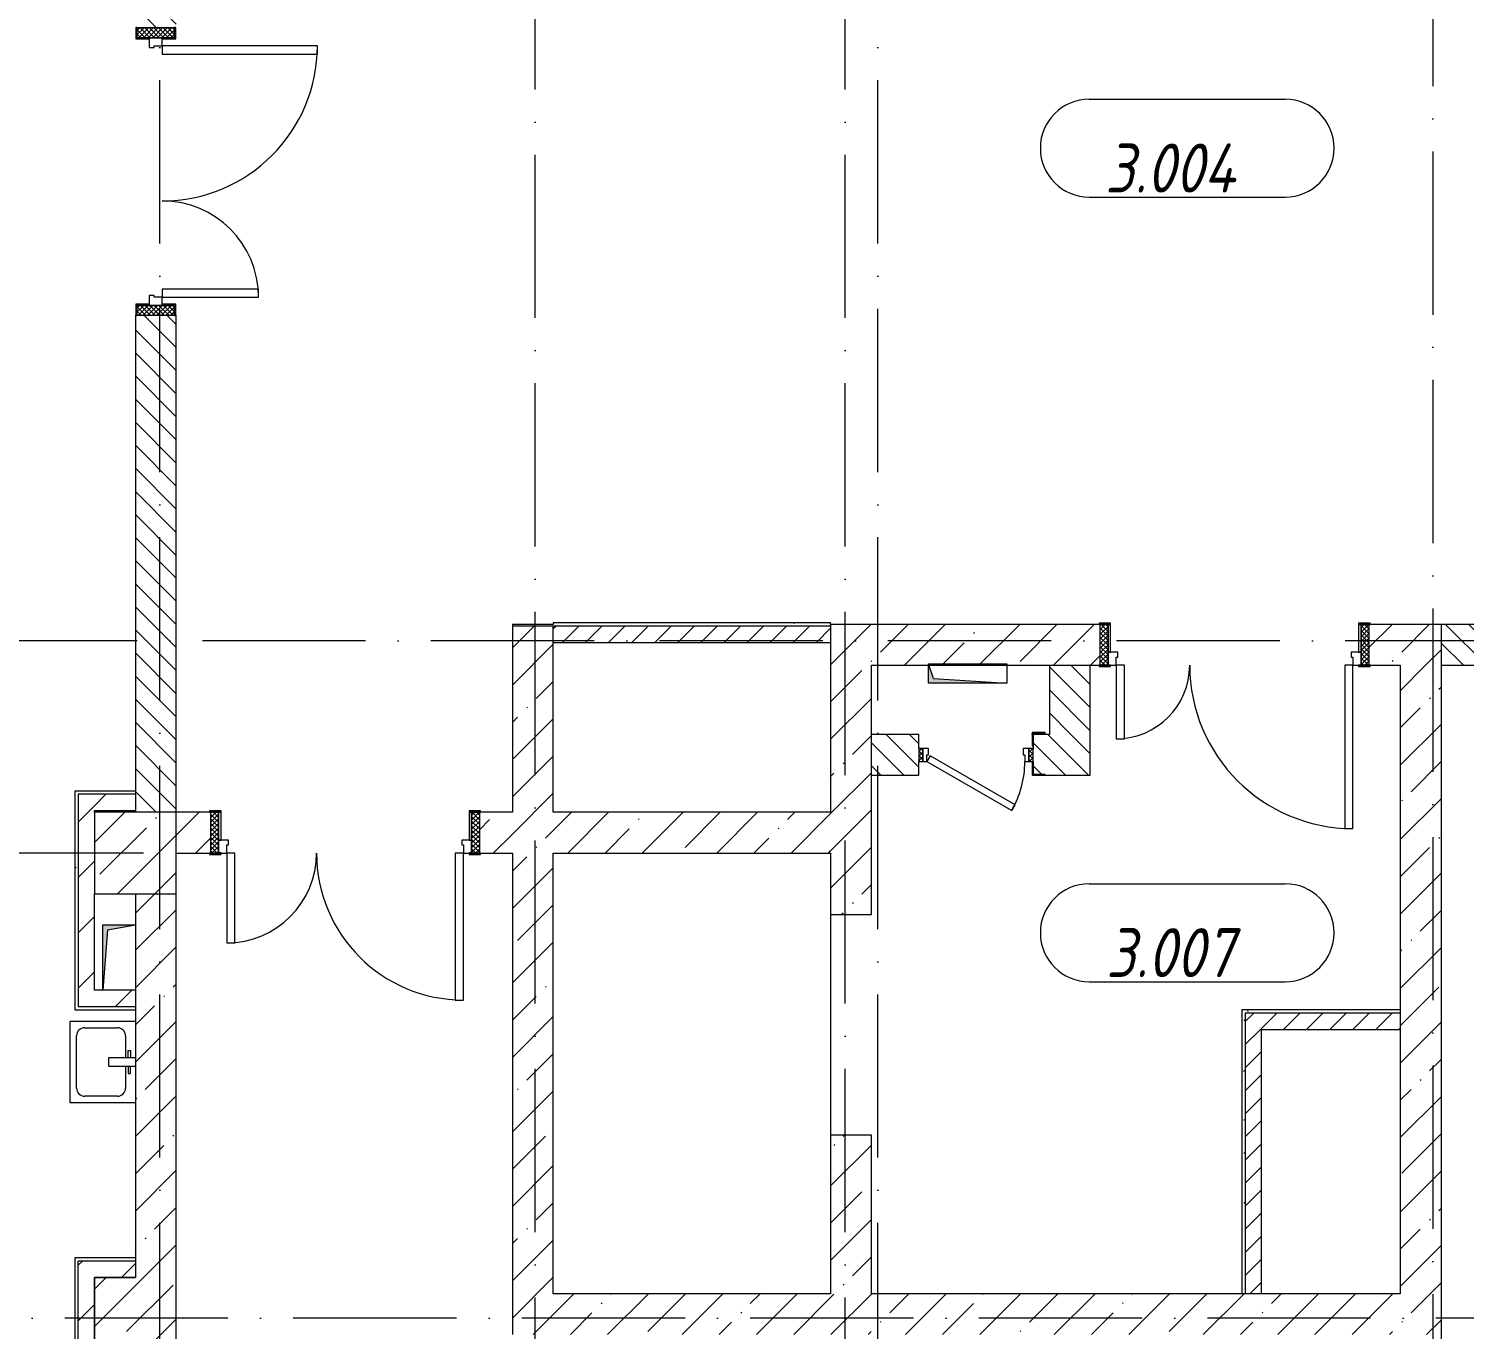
# Model space of a CAD drawing. Header units: millimetres. Extents: x -6467 to 106027, y -7090 to 195095.
# Drawn here: x 4756 to 13552, y 161478 to 169445 of the extents above; entities that cross this region are included whole.
import ezdxf

# ---------------------------------------------------------------- set-up
doc = ezdxf.new("R2010")
doc.units = ezdxf.units.MM
doc.linetypes.add('50_200_ШТРИХ_1Т_ш5_п1_п1_', pattern=[1400, 1000, -200, 0, -200])
for name, color, linetype, lineweight, true_color in [('A-AREA-IDEN-1', 7, 'Continuous', 9, 0xaaaaaa), ('A-GENM-1', 7, 'Continuous', 9, 0xaaaaaa), ('A-GENM-2', 7, 'Continuous', 20, 0xaaaaaa), ('I-WALL-1', 7, 'Continuous', 5, 0x787878), ('M-EQPM-1', 7, 'Continuous', 9, 0xaaaaaa), ('M-EQPM-2', 7, 'Continuous', 9, 0xe2e2e2), ('P-SANR-FIXT-1', 7, 'Continuous', 9, 0xaaaaaa), ('Оси-3', 7, '50_200_ШТРИХ_1Т_ш5_п1_п1_', 9, 0xaaaaaa)]:
    doc.layers.add(name, color=color, linetype=linetype, lineweight=lineweight, true_color=true_color)
for name, color, linetype, lineweight in [('A-DOOR', 7, 'Continuous', 9), ('A-DOOR-2', 7, 'Continuous', 5), ('A-DOOR-FRAM', 7, 'Continuous', 9), ('A-DOOR-FRAM-2', 7, 'Continuous', 5), ('A-FLOR', 7, 'Continuous', 9), ('A-WALL', 7, 'Continuous', 5), ('A-WALL-FNSH-1', 7, 'Continuous', 5), ('I-WALL', 7, 'Continuous', 5), ('S-COLS', 7, 'Continuous', 9), ('S-COLS-1', 7, 'Continuous', 5)]:
    doc.layers.add(name, color=color, linetype=linetype, lineweight=lineweight)
doc.styles.add('ISOCPEUR_I_1', font='isocpeui.ttf', dxfattribs={"width": 0.85, "height": 2.5})
pattern_1 = [(45, (109.45, 102614.03), (-228.0985, 228.0985), []), (45, (337.55, 102614.03), (-228.0985, 228.0985), [403.225, -80.645, 6.706, -73.939])]
pattern_2 = [(135, (109.45, 102614.03), (-70.71068, -70.71068), [])]
pattern_3 = [(45, (109.45, 102614.03), (-70.71068, 70.71068), [])]
pattern_4 = [(0, (109.45, 102614.03), (406.4, 101.6), [6.706, -298.094, 6.706, -298.094, -1625.6]), (0, (109.45, 102614.03), (406.4, 101.6), [-609.6, 6.706, -602.894, 6.706, -298.094, -711.2]), (0, (109.45, 102614.03), (406.4, 101.6), [-1524, 6.706, -196.494, 6.706, -501.294]), (120, (261.85, 102664.83), (-291.18818, 301.15272), [6.706, -298.094, 6.706, -298.094, -1625.6]), (120, (261.85, 102664.83), (-291.18818, 301.15272), [-609.6, 6.706, -602.894, 6.706, -298.094, -711.2]), (120, (261.85, 102664.83), (-291.18818, 301.15272), [-1524, 6.706, -196.494, 6.706, -501.294]), (240, (312.65, 102868.03), (-115.21182, -402.75272), [6.706, -298.094, 6.706, -298.094, -1625.6]), (240, (312.65, 102868.03), (-115.21182, -402.75272), [-609.6, 6.706, -602.894, 6.706, -298.094, -711.2]), (240, (312.65, 102868.03), (-115.21182, -402.75272), [-1524, 6.706, -196.494, 6.706, -501.294])]
pattern_5 = [(135, (1501.41, 189.685), (-14.14214, -14.14214), []), (225, (1501.41, 189.685), (14.14214, -14.14214), [])]
pattern_6 = [(45, (-621.384, 189.685), (-14.1421, 14.1421), []), (135, (-621.384, 189.685), (-14.1421, -14.1421), [])]
pattern_7 = [(45, (109.45, 102614.03), (-169.7056, 169.7056), [])]

# ---------------------------------------------------------------- blocks, each defined once
blk = doc.blocks.new('BSC_Колонна _Прямоугольная - 500х500-V21-АИ_План этажа Радиаторы_3')
at = {"layer": 'S-COLS-1'}
h = blk.add_hatch(dxfattribs=at)
h.set_pattern_fill('FP_47', color=256, style=0, pattern_type=2)
h.set_pattern_definition([(45, (-5300, -61780.7), (-228.0985, 228.0985), []), (45, (-5071.9, -61780.7), (-228.0985, 228.0985), [403.225, -80.645, 6.706, -73.939])])
h.paths.add_polyline_path([(-250, -250), (250, -250), (250, 250), (-250, 250)])
for p, q in [((250, 250), (-250, 250)), ((-250, 250), (-250, -250)), ((250, -250), (250, 250)), ((-250, -250), (250, -250))]:
    blk.add_line(p, q, dxfattribs=at)
blk = doc.blocks.new('110_Дверь_СКБ_2Ст_Наружная1 - СОШ_Д-07_1760_1440_х2400мм_Все учебные помещения_ читальные залы-25567571-АИ_План этажа Радиаторы_3')
at = {"layer": 'A-DOOR-2'}
h = blk.add_hatch(dxfattribs=at)
h.set_pattern_fill('FP_117', color=256, style=0, pattern_type=2)
h.set_pattern_definition([(135, (1456.41, 189.685), (-14.14214, -14.14214), []), (225, (1456.41, 189.685), (14.14214, -14.14214), [])])
h.paths.add_polyline_path([(899.5, -115), (899.5, 115), (839.5, 115), (839.5, -115)])
at = {"layer": 'A-DOOR-FRAM-2'}
h = blk.add_hatch(dxfattribs=at)
h.set_pattern_fill('FP_118', color=256, style=0, pattern_type=2)
h.set_pattern_definition([(45, (-666.384, 189.685), (-14.1421, 14.1421), []), (135, (-666.384, 189.685), (-14.1421, -14.1421), [])])
h.paths.add_polyline_path([(-800.5, -115), (-800.5, 115), (-860.5, 115), (-860.5, -115)])
at = {"layer": 'A-DOOR'}
for p, q in [((-750.5, 990), (-750.5, 40)), ((-700.5, 990), (-750.5, 990)), ((-700.5, 40), (-700.5, 990)), ((789.5, 630), (739.5, 630)), ((739.5, 630), (739.5, 40)), ((789.5, 40), (789.5, 630)), ((-750.5, 40), (-700.5, 40)), ((739.5, 40), (789.5, 40))]:
    blk.add_line(p, q, dxfattribs=at)
at = {"layer": 'A-DOOR-2'}
for p, q in [((-792.5, 123), (-862.5, 123)), ((-862.5, 123), (-862.5, 115)), ((-862.5, 115), (-800.5, 115)), ((-800.5, 115), (-800.5, 40)), ((-792.5, 40), (-792.5, 123)), ((901.5, 123), (831.5, 123)), ((831.5, 123), (831.5, 40)), ((839.5, 40), (839.5, 115)), ((839.5, 115), (901.5, 115)), ((901.5, 115), (901.5, 123)), ((-800.5, 40), (-792.5, 40)), ((831.5, 40), (839.5, 40)), ((-792.5, -40), (-800.5, -40)), ((-800.5, -40), (-800.5, -115)), ((-792.5, -123), (-792.5, -40)), ((839.5, -40), (831.5, -40)), ((831.5, -40), (831.5, -123)), ((839.5, -115), (839.5, -40)), ((-862.5, -115), (-862.5, -123)), ((-800.5, -115), (-862.5, -115)), ((-862.5, -123), (-792.5, -123)), ((831.5, -123), (901.5, -123)), ((901.5, -115), (839.5, -115)), ((901.5, -123), (901.5, -115))]:
    blk.add_line(p, q, dxfattribs=at)
for centre, radius, start, end in [((-750.5, 40), 950, 0, 90), ((789.5, 40), 590, 90, 180)]:
    blk.add_arc(centre, radius, start, end, dxfattribs=at)
at = {"layer": 'A-DOOR-FRAM'}
for p, q in [((-800.5, 115), (-860.5, 115)), ((-860.5, 115), (-860.5, -115)), ((-800.5, -115), (-800.5, 115)), ((899.5, 115), (839.5, 115)), ((839.5, 115), (839.5, -115)), ((899.5, -115), (899.5, 115)), ((-750.5, 40), (-800.5, 40)), ((-800.5, 40), (-800.5, -40)), ((-750.5, -10), (-750.5, 40)), ((789.5, 40), (789.5, -10)), ((839.5, 40), (789.5, 40)), ((839.5, -40), (839.5, 40)), ((-800.5, -40), (-740.5, -40)), ((-740.5, -10), (-750.5, -10)), ((-740.5, -40), (-740.5, -10)), ((789.5, -10), (779.5, -10)), ((779.5, -10), (779.5, -40)), ((779.5, -40), (839.5, -40)), ((-860.5, -115), (-800.5, -115)), ((839.5, -115), (899.5, -115))]:
    blk.add_line(p, q, dxfattribs=at)
blk = doc.blocks.new('110_Дверь_СКБ_2Ст_Внутренняя1 - СОШ_Д-01_Дв_1650_1350_x2100h_Лестничная клетка _из коридора_ EIS60_90-25235541-АИ_План этажа Радиаторы_3')
at = {"layer": 'A-DOOR-2'}
h = blk.add_hatch(dxfattribs=at)
h.set_pattern_fill('FP_115', color=256, style=0, pattern_type=2)
h.set_pattern_definition(pattern_5)
h.paths.add_polyline_path([(837.5, 125), (787.5, 125), (787.5, -125), (837.5, -125)])
at = {"layer": 'A-DOOR-FRAM-2'}
h = blk.add_hatch(dxfattribs=at)
h.set_pattern_fill('FP_116', color=256, style=0, pattern_type=2)
h.set_pattern_definition(pattern_6)
h.paths.add_polyline_path([(-762.5, 125), (-812.5, 125), (-812.5, -125), (-762.5, -125)])
at = {"layer": 'A-DOOR'}
for p, q in [((-712.5, 1025), (-712.5, 125)), ((-662.5, 1025), (-712.5, 1025)), ((-662.5, 125), (-662.5, 1025)), ((737.5, 675), (687.5, 675)), ((687.5, 675), (687.5, 125)), ((737.5, 125), (737.5, 675)), ((-712.5, 125), (-662.5, 125)), ((687.5, 125), (737.5, 125))]:
    blk.add_line(p, q, dxfattribs=at)
at = {"layer": 'A-DOOR-2'}
for centre, radius, start, end in [((-712.5, 125), 900, 0, 90), ((737.5, 125), 550, 90, 180)]:
    blk.add_arc(centre, radius, start, end, dxfattribs=at)
at = {"layer": 'A-DOOR-FRAM'}
for p, q in [((-747.5, 133), (-817.5, 133)), ((-817.5, 133), (-817.5, 125)), ((-817.5, 125), (-747.5, 125)), ((-762.5, 125), (-812.5, 125)), ((-812.5, 125), (-812.5, -125)), ((-712.5, 125), (-762.5, 125)), ((-762.5, 125), (-762.5, 45)), ((-762.5, -125), (-762.5, 125)), ((-747.5, 125), (-762.5, 125)), ((-762.5, 125), (-762.5, 124)), ((-762.5, 124), (-747.5, 124)), ((-747.5, 125), (-747.5, 133)), ((-747.5, 124), (-747.5, 125)), ((-712.5, 75), (-712.5, 125)), ((737.5, 125), (737.5, 75)), ((787.5, 125), (737.5, 125)), ((842.5, 133), (772.5, 133)), ((772.5, 133), (772.5, 125)), ((787.5, 125), (772.5, 125)), ((772.5, 125), (772.5, 124)), ((772.5, 125), (842.5, 125)), ((772.5, 124), (787.5, 124)), ((787.5, 45), (787.5, 125)), ((837.5, 125), (787.5, 125)), ((787.5, 125), (787.5, -125)), ((787.5, 124), (787.5, 125)), ((837.5, -125), (837.5, 125)), ((842.5, 125), (842.5, 133)), ((-762.5, 45), (-702.5, 45)), ((-747.5, 45), (-762.5, 45)), ((-762.5, 45), (-762.5, -125)), ((-747.5, -125), (-747.5, 45)), ((-702.5, 75), (-712.5, 75)), ((-702.5, 45), (-702.5, 75)), ((737.5, 75), (727.5, 75)), ((727.5, 75), (727.5, 45)), ((727.5, 45), (787.5, 45)), ((787.5, 45), (772.5, 45)), ((772.5, 45), (772.5, -125)), ((787.5, -125), (787.5, 45)), ((-747.5, -125), (-817.5, -125)), ((-817.5, -125), (-817.5, -133)), ((-817.5, -133), (-747.5, -133)), ((-812.5, -125), (-762.5, -125)), ((-762.5, -125), (-747.5, -125)), ((-747.5, -133), (-747.5, -125)), ((772.5, -125), (787.5, -125)), ((842.5, -125), (772.5, -125)), ((772.5, -125), (772.5, -133)), ((772.5, -133), (842.5, -133)), ((787.5, -125), (837.5, -125)), ((842.5, -133), (842.5, -125))]:
    blk.add_line(p, q, dxfattribs=at)
blk = doc.blocks.new('SND_2D_Раковина1 - 400х300-V51-АИ_План этажа Радиаторы_3')
at = {"layer": 'P-SANR-FIXT-1'}
for p, q in [((-250, -220), (-250, 180)), ((-25, 180), (-25, 15)), ((25, 15), (25, 180)), ((250, 180), (250, -220)), ((-160, 120), (-25, 120)), ((-70, 150), (-25, 150)), ((-70, 135), (-70, 150)), ((-25, 135), (-70, 135)), ((70, 150), (25, 150)), ((25, 135), (70, 135)), ((25, 120), (160, 120)), ((70, 135), (70, 150)), ((-210, -130), (-210, 70)), ((-25, 15), (25, 15)), ((210, 70), (210, -130)), ((250, -220), (-250, -220)), ((160, -180), (-160, -180))]:
    blk.add_line(p, q, dxfattribs=at)
for centre, start, end in [((-160, 70), 90, 180), ((160, 70), 0, 90), ((-160, -130), 180, 270), ((160, -130), 270, 0)]:
    blk.add_arc(centre, 50, start, end, dxfattribs=at)
blk = doc.blocks.new('Канал вертикальный прямоугольный - Шахта - значок проема-24087322-АИ_План этажа Радиаторы_3')
at = {"layer": 'M-EQPM-2'}
blk.add_hatch(color=256, dxfattribs=at).paths.add_polyline_path([(-60, 240), (-60, -240), (-30, 210), (60, 240)])
at = {"layer": 'M-EQPM-1'}
for p, q in [((-60, -240), (-60, 240)), ((-60, 240), (60, 240)), ((-30, 210), (-60, -240)), ((-30, 210), (60, 240)), ((60, 240), (60, -240)), ((60, -240), (-60, -240))]:
    blk.add_line(p, q, dxfattribs=at)
blk = doc.blocks.new('110_Дверь_СКБ_1Ст_Внутренняя - ДОО_Д-22_Дв_700x2100h_Технический шкаф ЭОМ и СС EIS60-26082412-АИ_План этажа Радиаторы_3')
at = {"layer": 'A-DOOR-2'}
h = blk.add_hatch(dxfattribs=at)
h.set_pattern_fill('FP_137', color=256, style=0, pattern_type=2)
h.set_pattern_definition([(135, (1951.41, 189.685), (-14.14214, -14.14214), []), (225, (1951.41, 189.685), (14.14214, -14.14214), [])])
h.paths.add_polyline_path([(362.5, 40), (337.5, 40), (337.5, -40), (362.5, -40)])
at = {"layer": 'A-DOOR-FRAM-2'}
h = blk.add_hatch(dxfattribs=at)
h.set_pattern_fill('FP_138', color=256, style=0, pattern_type=2)
h.set_pattern_definition([(45, (-171.384, 189.685), (-14.1421, 14.1421), []), (135, (-171.384, 189.685), (-14.1421, -14.1421), [])])
h.paths.add_polyline_path([(-337.5, 40), (-337.5, -40), (-312.5, -40), (-312.5, 40)])
at = {"layer": 'A-DOOR'}
for p, q in [((-207.1, 340), (-227.1, 305.4)), ((-227.1, 305.4), (292.5, 5.4)), ((312.5, 40), (-207.1, 340)), ((292.5, 5.4), (312.5, 40))]:
    blk.add_line(p, q, dxfattribs=at)
at = {"layer": 'A-DOOR-2'}
blk.add_arc((312.5, 40), 600, 150, 180, dxfattribs=at)
at = {"layer": 'A-DOOR-FRAM'}
for p, q in [((-312.5, 40), (-337.5, 40)), ((-337.5, 40), (-337.5, -40)), ((-287.5, 40), (-312.5, 40)), ((-312.5, 40), (-312.5, -40)), ((-312.5, -40), (-312.5, 40)), ((-287.5, 0), (-287.5, 40)), ((-277.5, 0), (-287.5, 0)), ((-277.5, -40), (-277.5, 0)), ((312.5, 0), (302.5, 0)), ((302.5, 0), (302.5, -40)), ((312.5, 40), (312.5, 0)), ((337.5, 40), (312.5, 40)), ((337.5, -40), (337.5, 40)), ((362.5, 40), (337.5, 40)), ((337.5, 40), (337.5, -40)), ((362.5, -40), (362.5, 40)), ((-337.5, -40), (-312.5, -40)), ((-312.5, -40), (-277.5, -40)), ((302.5, -40), (337.5, -40)), ((337.5, -40), (362.5, -40))]:
    blk.add_line(p, q, dxfattribs=at)
blk = doc.blocks.new('110_Дверь_СКБ_2Ст_Внутренняя1 - СОШ_Д-01_Дв_1350x2100h_Лестничная клетка_EIS60-25235813-АИ_План этажа Радиаторы_3')
at = {"layer": 'A-DOOR-2'}
h = blk.add_hatch(dxfattribs=at)
h.set_pattern_fill('FP_115', color=256, style=0, pattern_type=2)
h.set_pattern_definition(pattern_5)
h.paths.add_polyline_path([(837.5, 125), (787.5, 125), (787.5, -125), (837.5, -125)])
at = {"layer": 'A-DOOR-FRAM-2'}
h = blk.add_hatch(dxfattribs=at)
h.set_pattern_fill('FP_116', color=256, style=0, pattern_type=2)
h.set_pattern_definition(pattern_6)
h.paths.add_polyline_path([(-762.5, 125), (-812.5, 125), (-812.5, -125), (-762.5, -125)])
at = {"layer": 'A-DOOR'}
for p, q in [((-712.5, 1125), (-712.5, 125)), ((-662.5, 1125), (-712.5, 1125)), ((-662.5, 125), (-662.5, 1125)), ((737.5, 575), (687.5, 575)), ((687.5, 575), (687.5, 125)), ((737.5, 125), (737.5, 575)), ((-712.5, 125), (-662.5, 125)), ((687.5, 125), (737.5, 125))]:
    blk.add_line(p, q, dxfattribs=at)
at = {"layer": 'A-DOOR-2'}
for centre, radius, start, end in [((-712.5, 125), 1000, 0, 90), ((737.5, 125), 450, 90, 180)]:
    blk.add_arc(centre, radius, start, end, dxfattribs=at)
at = {"layer": 'A-DOOR-FRAM'}
for p, q in [((-747.5, 133), (-817.5, 133)), ((-817.5, 133), (-817.5, 125)), ((-817.5, 125), (-747.5, 125)), ((-762.5, 125), (-812.5, 125)), ((-812.5, 125), (-812.5, -125)), ((-712.5, 125), (-762.5, 125)), ((-762.5, 125), (-762.5, 45)), ((-762.5, -125), (-762.5, 125)), ((-747.5, 125), (-762.5, 125)), ((-762.5, 125), (-762.5, 124)), ((-762.5, 124), (-747.5, 124)), ((-747.5, 125), (-747.5, 133)), ((-747.5, 124), (-747.5, 125)), ((-712.5, 75), (-712.5, 125)), ((737.5, 125), (737.5, 75)), ((787.5, 125), (737.5, 125)), ((842.5, 133), (772.5, 133)), ((772.5, 133), (772.5, 125)), ((787.5, 125), (772.5, 125)), ((772.5, 125), (772.5, 124)), ((772.5, 125), (842.5, 125)), ((772.5, 124), (787.5, 124)), ((787.5, 45), (787.5, 125)), ((837.5, 125), (787.5, 125)), ((787.5, 125), (787.5, -125)), ((787.5, 124), (787.5, 125)), ((837.5, -125), (837.5, 125)), ((842.5, 125), (842.5, 133)), ((-762.5, 45), (-702.5, 45)), ((-747.5, 45), (-762.5, 45)), ((-762.5, 45), (-762.5, -125)), ((-747.5, -125), (-747.5, 45)), ((-702.5, 75), (-712.5, 75)), ((-702.5, 45), (-702.5, 75)), ((737.5, 75), (727.5, 75)), ((727.5, 75), (727.5, 45)), ((727.5, 45), (787.5, 45)), ((787.5, 45), (772.5, 45)), ((772.5, 45), (772.5, -125)), ((787.5, -125), (787.5, 45)), ((-747.5, -125), (-817.5, -125)), ((-817.5, -125), (-817.5, -133)), ((-817.5, -133), (-747.5, -133)), ((-812.5, -125), (-762.5, -125)), ((-762.5, -125), (-747.5, -125)), ((-747.5, -133), (-747.5, -125)), ((772.5, -125), (787.5, -125)), ((842.5, -125), (772.5, -125)), ((772.5, -125), (772.5, -133)), ((772.5, -133), (842.5, -133)), ((787.5, -125), (837.5, -125)), ((842.5, -133), (842.5, -125))]:
    blk.add_line(p, q, dxfattribs=at)
blk = doc.blocks.new('Канал вертикальный прямоугольный - Шахта - значок проема-24087332-АИ_План этажа Радиаторы_3')
at = {"layer": 'M-EQPM-2'}
blk.add_hatch(color=256, dxfattribs=at).paths.add_polyline_path([(-100, -200), (-70, 170), (100, 200), (-100, 200)])
at = {"layer": 'M-EQPM-1'}
for p, q in [((-100, -200), (-100, 200)), ((-100, 200), (100, 200)), ((-70, 170), (100, 200)), ((100, 200), (100, -200)), ((-70, 170), (-100, -200)), ((100, -200), (-100, -200))]:
    blk.add_line(p, q, dxfattribs=at)
blk = doc.blocks.new('АР_Перемычка1 - АР_Перемычка-26082443-АИ_План этажа Радиаторы_3')
at = {"layer": 'A-GENM-1'}
blk.add_line((0, -125), (9, -125), dxfattribs=at)
blk = doc.blocks.new('Фахверк _газобетон торцы_801 - Фахверк _газобетон торцы_-25904456-АИ_План этажа Радиаторы_3')
at = {"layer": 'A-GENM-2'}
for p, q in [((89406, 11134.7), (89325, 11134.7)), ((89325, 11134.7), (89325, 11128.7)), ((89325, 11128.7), (89400, 11128.7)), ((89400, 11128.7), (89400, 11053.7)), ((89406, 11053.7), (89406, 11134.7)), ((89400, 11053.7), (89406, 11053.7)), ((89400, 10953.7), (89400, 10878.7)), ((89406, 10953.7), (89400, 10953.7)), ((89406, 10872.7), (89406, 10953.7)), ((89400, 10878.7), (89325, 10878.7)), ((89325, 10878.7), (89325, 10872.7)), ((89325, 10872.7), (89406, 10872.7))]:
    blk.add_line(p, q, dxfattribs=at)
blk = doc.blocks.new('AAR_СКБ_Марка_помещения_1_5 ммп - Номер-27962133-АИ_План этажа Радиаторы_3')
at = {"layer": 'A-AREA-IDEN-1'}
for p, q in [((-2.987, 3), (3.013, 3)), ((-2.987, 0), (3.013, 0))]:
    blk.add_line(p, q, dxfattribs=at)
for centre, start, end in [((-2.987, 1.5), 90, 270), ((3.013, 1.5), 270, 90)]:
    blk.add_arc(centre, 1.5, start, end, dxfattribs=at)

msp = doc.modelspace()

# ---------------------------------------------------------------- hatches: boundary and pattern name
at = {"layer": 'A-WALL'}
h = msp.add_hatch(dxfattribs=at)
h.set_pattern_fill('FP_1', color=256, style=0, pattern_type=2)
h.set_pattern_definition(pattern_1)
h.paths.add_polyline_path([(7969.4, 161445.1), (7969.4, 165785.1), (7719.4, 165785.1), (7719.4, 161445.1), (7838.4, 161445.1)])
h = msp.add_hatch(dxfattribs=at)
h.set_pattern_fill('FP_1', color=256, style=0, pattern_type=2)
h.set_pattern_definition(pattern_1)
h.paths.add_polyline_path([(9669.4, 161695.1), (9919.4, 161695.1), (9919.4, 162667.7), (9669.4, 162667.7), (9669.4, 162121.5)])
h.paths.add_polyline_path([(9669.4, 164017.7), (9919.4, 164017.7), (9919.4, 165795.1), (9669.4, 165795.1), (9669.4, 164394.7)])
h = msp.add_hatch(dxfattribs=at)
h.set_pattern_fill('FP_1', color=256, style=0, pattern_type=2)
h.set_pattern_definition(pattern_1)
h.paths.add_polyline_path([(13159.4, 165545.1), (13409.4, 165545.1), (13409.4, 165795.1), (12969.4, 165795.1), (12969.4, 165545.1), (12974.4, 165545.1)])
h.paths.add_polyline_path([(11146.7, 165545.1), (11319.4, 165545.1), (11319.4, 165795.1), (9919.4, 165795.1), (9919.4, 165545.1), (10269.4, 165545.1), (10269.4, 165555.1), (10272.8, 165545.1), (11009.4, 165545.1)])
h = msp.add_hatch(dxfattribs=at)
h.set_pattern_fill('FP_1', color=256, style=0, pattern_type=2)
h.set_pattern_definition(pattern_1)
h.paths.add_polyline_path([(13409.4, 161695.1), (13409.4, 165545.1), (13159.4, 165545.1), (13159.4, 161695.1)])
h = msp.add_hatch(dxfattribs=at)
h.set_pattern_fill('FP_1', color=256, style=0, pattern_type=2)
h.set_pattern_definition(pattern_1)
h.paths.add_polyline_path([(9669.4, 164394.7), (9669.4, 164644.7), (7969.4, 164644.7), (7969.4, 164394.7), (9492.6, 164394.7)])
h.paths.add_polyline_path([(7519.4, 164394.7), (7719.4, 164394.7), (7719.4, 164644.7), (7519.4, 164644.7)])
h.paths.add_polyline_path([(5864.4, 164394.7), (5869.4, 164394.7), (5869.4, 164644.7), (5659.4, 164644.7), (5659.4, 164394.7)])
h = msp.add_hatch(dxfattribs=at)
h.set_pattern_fill('FP_1', color=256, style=0, pattern_type=2)
h.set_pattern_definition(pattern_1)
h.paths.add_polyline_path([(5659.4, 157795.1), (5659.4, 161295.1), (5409.4, 161295.1), (5409.4, 157795.1)])
h.paths.add_polyline_path([(5659.4, 161795.1), (5659.4, 164144.7), (5409.4, 164144.7), (5409.4, 161795.1)])
h = msp.add_hatch(dxfattribs=at)
h.set_pattern_fill('FP_1', color=256, style=0, pattern_type=2)
h.set_pattern_definition(pattern_1)
h.paths.add_polyline_path([(13409.4, 161445.1), (13409.4, 161695.1), (7969.4, 161695.1), (7969.4, 161445.1), (13159.4, 161445.1)])
at = {"layer": 'I-WALL'}
h = msp.add_hatch(dxfattribs=at)
h.set_pattern_fill('FP_2', color=256, style=0, pattern_type=2)
h.set_pattern_definition(pattern_2)
h.paths.add_polyline_path([(5659.4, 164644.7), (5657.4, 167688.1), (5409.4, 167688.1), (5409.4, 164644.7)])
h.paths.add_polyline_path([(5649.4, 169450.1), (5649.4, 169452.1), (5659.4, 169452.1), (5657.4, 169794.7), (5409.4, 169794.7), (5411.4, 169452.1), (5589.4, 169450.1)])
h = msp.add_hatch(dxfattribs=at)
h.set_pattern_fill('FP_5', color=256, style=0, pattern_type=2)
h.set_pattern_definition(pattern_3)
h.paths.add_polyline_path([(9669.4, 165685.1), (9669.4, 165785.1), (7969.4, 165785.1), (7969.4, 165685.1), (9492.6, 165685.1)])
h = msp.add_hatch(dxfattribs=at)
h.set_pattern_fill('FP_2', color=256, style=0, pattern_type=2)
h.set_pattern_definition(pattern_2)
h.paths.add_polyline_path([(17763.4, 165545.1), (17809.4, 165545.1), (17809.4, 165795.1), (17499.4, 165795.1), (17499.4, 165545.1), (17504.4, 165545.1)])
h.paths.add_polyline_path([(18959.4, 165545.1), (18959.4, 165547.1), (18959.4, 165795.1), (18309.4, 165795.1), (18309.4, 165545.1)])
h.paths.add_polyline_path([(14069.4, 165545.1), (14069.4, 165795.1), (13409.4, 165795.1), (13409.4, 165545.1), (14064.4, 165545.1)])
h.paths.add_polyline_path([(15689.4, 165545.1), (16349.4, 165545.1), (16349.4, 165795.1), (15219.4, 165795.1), (15219.4, 165545.1), (15589.4, 165545.1)])
h = msp.add_hatch(dxfattribs=at)
h.set_pattern_fill('FP_2', color=256, style=0, pattern_type=2)
h.set_pattern_definition(pattern_2)
h.paths.add_polyline_path([(11009.4, 165121.2), (11259.4, 165121.2), (11259.4, 165545.1), (11009.4, 165545.1)])
h = msp.add_hatch(dxfattribs=at)
h.set_pattern_fill('FP_2', color=256, style=0, pattern_type=2)
h.set_pattern_definition(pattern_2)
h.paths.add_polyline_path([(11259.4, 164871.2), (11259.4, 165121.2), (10909.4, 165121.2), (10909.4, 164871.2), (11146.7, 164871.2)])
h.paths.add_polyline_path([(10209.4, 164871.2), (10209.4, 165121.2), (9919.4, 165121.2), (9919.4, 164871.2)])
h = msp.add_hatch(dxfattribs=at)
h.set_pattern_fill('FP_4', color=256, style=0, pattern_type=2)
h.set_pattern_definition(pattern_7)
h.paths.add_polyline_path([(5059.4, 163555.1), (5159.4, 163555.1), (5159.4, 164755.1), (5059.4, 164755.1), (5059.4, 164144.7)])
h = msp.add_hatch(dxfattribs=at)
h.set_pattern_fill('FP_4', color=256, style=0, pattern_type=2)
h.set_pattern_definition(pattern_7)
h.paths.add_polyline_path([(5409.4, 164655.1), (5409.4, 164755.1), (5159.4, 164755.1), (5159.4, 164655.1), (5357.2, 164655.1)])
h = msp.add_hatch(dxfattribs=at)
h.set_pattern_fill('FP_4', color=256, style=0, pattern_type=2)
h.set_pattern_definition(pattern_7)
h.paths.add_polyline_path([(5059.4, 163455.1), (5409.4, 163455.1), (5409.4, 163555.1), (5059.4, 163555.1), (5059.4, 163527.7)])
h = msp.add_hatch(dxfattribs=at)
h.set_pattern_fill('FP_5', color=256, style=0, pattern_type=2)
h.set_pattern_definition(pattern_3)
h.paths.add_polyline_path([(13159.4, 163315.1), (13159.4, 163415.1), (12209.4, 163415.1), (12209.4, 163315.1), (12800.9, 163315.1)])
h = msp.add_hatch(dxfattribs=at)
h.set_pattern_fill('FP_5', color=256, style=0, pattern_type=2)
h.set_pattern_definition(pattern_3)
h.paths.add_polyline_path([(12209.4, 161695.1), (12309.4, 161695.1), (12309.4, 163315.1), (12209.4, 163315.1)])
h = msp.add_hatch(dxfattribs=at)
h.set_pattern_fill('FP_4', color=256, style=0, pattern_type=2)
h.set_pattern_definition(pattern_7)
h.paths.add_polyline_path([(5409.4, 161795.1), (5409.4, 161895.1), (5059.4, 161895.1), (5059.4, 161795.1), (5159.4, 161795.1)])
h = msp.add_hatch(dxfattribs=at)
h.set_pattern_fill('FP_4', color=256, style=0, pattern_type=2)
h.set_pattern_definition(pattern_7)
h.paths.add_polyline_path([(5159.4, 158045.1), (5159.4, 161795.1), (5059.4, 161795.1), (5059.4, 158045.1)])
at = {"layer": 'I-WALL-1'}
h = msp.add_hatch(dxfattribs=at)
h.set_pattern_fill('FP_3', color=256, style=0, pattern_type=2)
h.set_pattern_definition(pattern_4)
h.paths.add_polyline_path([(9669.4, 165785.1), (9669.4, 165805.1), (7969.4, 165805.1), (7969.4, 165795.1), (7719.4, 165795.1), (7719.4, 165785.1), (9492.6, 165785.1)])
h = msp.add_hatch(dxfattribs=at)
h.set_pattern_fill('FP_3', color=256, style=0, pattern_type=2)
h.set_pattern_definition(pattern_4)
h.paths.add_polyline_path([(5039.4, 163455.1), (5059.4, 163455.1), (5059.4, 164775.1), (5039.4, 164775.1), (5039.4, 163527.7)])
h = msp.add_hatch(dxfattribs=at)
h.set_pattern_fill('FP_3', color=256, style=0, pattern_type=2)
h.set_pattern_definition(pattern_4)
h.paths.add_polyline_path([(5409.4, 164755.1), (5409.4, 164775.1), (5059.4, 164775.1), (5059.4, 164755.1), (5357.2, 164755.1)])
h = msp.add_hatch(dxfattribs=at)
h.set_pattern_fill('FP_3', color=256, style=0, pattern_type=2)
h.set_pattern_definition(pattern_4)
h.paths.add_polyline_path([(5409.4, 163435.1), (5409.4, 163455.1), (5039.4, 163455.1), (5039.4, 163435.1)])
h = msp.add_hatch(dxfattribs=at)
h.set_pattern_fill('FP_3', color=256, style=0, pattern_type=2)
h.set_pattern_definition(pattern_4)
h.paths.add_polyline_path([(13159.4, 163415.1), (13159.4, 163435.1), (12189.4, 163435.1), (12189.4, 163415.1), (12800.9, 163415.1)])
h = msp.add_hatch(dxfattribs=at)
h.set_pattern_fill('FP_3', color=256, style=0, pattern_type=2)
h.set_pattern_definition(pattern_4)
h.paths.add_polyline_path([(12189.4, 161695.1), (12209.4, 161695.1), (12209.4, 163415.1), (12189.4, 163415.1), (12189.4, 163315.1)])
h = msp.add_hatch(dxfattribs=at)
h.set_pattern_fill('FP_3', color=256, style=0, pattern_type=2)
h.set_pattern_definition(pattern_4)
h.paths.add_polyline_path([(5409.4, 161895.1), (5409.4, 161915.1), (5039.4, 161915.1), (5039.4, 161895.1), (5059.4, 161895.1)])
h = msp.add_hatch(dxfattribs=at)
h.set_pattern_fill('FP_3', color=256, style=0, pattern_type=2)
h.set_pattern_definition(pattern_4)
h.paths.add_polyline_path([(5039.4, 158045.1), (5059.4, 158045.1), (5059.4, 161895.1), (5039.4, 161895.1), (5039.4, 160715.2)])
at = {"layer": 'S-COLS-1'}
h = msp.add_hatch(dxfattribs=at)
h.set_pattern_fill('FP_1', color=256, style=0, pattern_type=2)
h.set_pattern_definition(pattern_1)
h.paths.add_polyline_path([(5159.4, 161295.1), (5659.4, 161295.1), (5659.4, 161795.1), (5159.4, 161795.1)])

# ---------------------------------------------------------------- linework, layer by layer
at = {"layer": 'A-FLOR'}
msp.add_line((9669.4, 164017.7), (9669.4, 162667.7), dxfattribs=at)
at = {"layer": 'A-WALL'}
for p, q in [((5409.4, 167690.1), (5409.4, 164644.7)), ((5659.4, 164644.7), (5659.4, 167690.1)), ((7969.4, 165795.1), (7719.4, 165795.1)), ((7719.4, 165785.1), (7719.4, 164644.7)), ((9669.4, 165785.1), (7719.4, 165785.1)), ((7969.4, 164644.7), (7969.4, 165785.1)), ((9669.4, 165795.1), (9669.4, 164644.7)), ((11314.4, 165795.1), (9669.4, 165795.1)), ((14064.4, 165795.1), (12974.4, 165795.1)), ((13409.4, 165795.1), (13409.4, 158295.1)), ((9919.4, 164017.7), (9919.4, 165545.1)), ((9919.4, 165545.1), (10269.4, 165545.1)), ((10272.8, 165545.1), (11314.4, 165545.1)), ((11009.4, 165545.1), (11009.4, 165121.2)), ((11259.4, 164871.2), (11259.4, 165545.1)), ((12974.4, 165545.1), (13159.4, 165545.1)), ((13159.4, 165545.1), (13159.4, 161695.1)), ((13409.4, 165545.1), (14064.4, 165545.1)), ((10209.4, 165121.2), (9919.4, 165121.2)), ((10209.4, 165036.2), (10209.4, 165121.2)), ((11009.4, 165121.2), (10909.4, 165121.2)), ((10909.4, 165121.2), (10909.4, 165036.2)), ((10209.4, 164871.2), (10209.4, 164956.2)), ((10909.4, 164956.2), (10909.4, 164871.2)), ((9919.4, 164871.2), (10209.4, 164871.2)), ((10909.4, 164871.2), (11259.4, 164871.2)), ((5059.4, 164755.1), (5059.4, 163455.1)), ((5409.4, 164755.1), (5059.4, 164755.1)), ((5864.4, 164644.7), (5659.4, 164644.7)), ((7719.4, 164644.7), (7524.4, 164644.7)), ((9669.4, 164644.7), (7969.4, 164644.7)), ((5659.4, 164394.7), (5864.4, 164394.7)), ((7524.4, 164394.7), (7719.4, 164394.7)), ((7719.4, 164394.7), (7719.4, 161445.1)), ((7969.4, 161695.1), (7969.4, 164394.7)), ((7969.4, 164394.7), (9669.4, 164394.7)), ((9669.4, 164394.7), (9669.4, 164017.7)), ((5409.4, 164144.7), (5409.4, 161795.1)), ((5659.4, 161795.1), (5659.4, 164144.7)), ((9669.4, 164017.7), (9919.4, 164017.7)), ((5059.4, 163455.1), (5409.4, 163455.1)), ((12209.4, 163415.1), (12209.4, 161695.1)), ((13159.4, 163415.1), (12209.4, 163415.1)), ((9919.4, 162667.7), (9669.4, 162667.7)), ((9669.4, 162667.7), (9669.4, 161695.1)), ((9919.4, 161695.1), (9919.4, 162667.7)), ((5059.4, 158045.1), (5059.4, 161895.1)), ((5409.4, 161895.1), (5059.4, 161895.1)), ((9669.4, 161695.1), (7969.4, 161695.1)), ((13159.4, 161695.1), (9919.4, 161695.1))]:
    msp.add_line(p, q, dxfattribs=at)
at = {"layer": 'A-WALL-FNSH-1'}
for p, q in [((9669.4, 165805.1), (7969.4, 165805.1)), ((7969.4, 165805.1), (7969.4, 165795.1)), ((9669.4, 165795.1), (9669.4, 165805.1)), ((7719.4, 165795.1), (7719.4, 165785.1)), ((7969.4, 165685.1), (9669.4, 165685.1)), ((5039.4, 164775.1), (5039.4, 163435.1)), ((5409.4, 164775.1), (5039.4, 164775.1)), ((5159.4, 164644.7), (5159.4, 164655.1)), ((5159.4, 164655.1), (5409.4, 164655.1)), ((5159.4, 163555.1), (5159.4, 164144.7)), ((5409.4, 163555.1), (5159.4, 163555.1)), ((5039.4, 163435.1), (5409.4, 163435.1)), ((12189.4, 163435.1), (12189.4, 161695.1)), ((13159.4, 163435.1), (12189.4, 163435.1)), ((12309.4, 161695.1), (12309.4, 163315.1)), ((12309.4, 163315.1), (13159.4, 163315.1)), ((5039.4, 161915.1), (5039.4, 158045.1)), ((5409.4, 161915.1), (5039.4, 161915.1)), ((5159.4, 158045.1), (5159.4, 161795.1)), ((5159.4, 161795.1), (5409.4, 161795.1))]:
    msp.add_line(p, q, dxfattribs=at)
at = {"layer": 'S-COLS-1'}
for p, q in [((5409.4, 161795.1), (5159.4, 161795.1)), ((5159.4, 161795.1), (5159.4, 161295.1)), ((5659.4, 161295.1), (5659.4, 161795.1))]:
    msp.add_line(p, q, dxfattribs=at)
at = {"layer": 'Оси-3'}
for p, q in [((5559.4, 96724.3), (5559.4, 193895)), ((7859.4, 155072), (7859.4, 193895)), ((9759.4, 155072), (9759.4, 193895)), ((9959.4, 96724.3), (9959.4, 193895)), ((13359.4, 193895), (13359.4, 155072)), ((104827.4, 165695.1), (-5157.9, 165695.1)), ((5459.4, 164395.1), (-5157.9, 164395.1)), ((74581.8, 161545.1), (-5157.9, 161545.1))]:
    msp.add_line(p, q, dxfattribs=at)

# ---------------------------------------------------------------- block references
at = {"layer": 'A-AREA-IDEN-1', "xscale": 199.9999999999999, "yscale": 199.9999999999999, "zscale": 199.9999999999999}
for p in [(11851.6, 168413.4), (11851.6, 163606.9)]:
    msp.add_blockref('AAR_СКБ_Марка_помещения_1_5 ммп - Номер-27962133-АИ_План этажа Радиаторы_3', p, dxfattribs=at)
at = {"layer": 'A-DOOR-2'}
for name, p, rotation in [('110_Дверь_СКБ_2Ст_Наружная1 - СОШ_Д-07_1760_1440_х2400мм_Все учебные помещения_ читальные залы-25567571-АИ_План этажа Радиаторы_3', (5534.4, 168589.6), 269.9999999999999), ('110_Дверь_СКБ_2Ст_Внутренняя1 - СОШ_Д-01_Дв_1350x2100h_Лестничная клетка_EIS60-25235813-АИ_План этажа Радиаторы_3', (12156.9, 165670.1), 180), ('110_Дверь_СКБ_1Ст_Внутренняя - ДОО_Д-22_Дв_700x2100h_Технический шкаф ЭОМ и СС EIS60-26082412-АИ_План этажа Радиаторы_3', (10571.9, 164996.2), 180), ('110_Дверь_СКБ_2Ст_Внутренняя1 - СОШ_Д-01_Дв_1650_1350_x2100h_Лестничная клетка _из коридора_ EIS60_90-25235541-АИ_План этажа Радиаторы_3', (6706.9, 164519.7), 180)]:
    msp.add_blockref(name, p, dxfattribs=dict(at, rotation=rotation))
at = {"layer": 'A-GENM-1', "rotation": 180}
for name, p in [('АР_Перемычка1 - АР_Перемычка-26082443-АИ_План этажа Радиаторы_3', (10909.4, 164996.2)), ('Фахверк _газобетон торцы_801 - Фахверк _газобетон торцы_-25904456-АИ_План этажа Радиаторы_3', (100309.4, 176005.9))]:
    msp.add_blockref(name, p, dxfattribs=at)
at = {"layer": 'M-EQPM-1', "rotation": 89.9999999999996}
msp.add_blockref('Канал вертикальный прямоугольный - Шахта - значок проема-24087322-АИ_План этажа Радиаторы_3', (10509.4, 165495.1), dxfattribs=at)
at = {"layer": 'M-EQPM-1'}
msp.add_blockref('Канал вертикальный прямоугольный - Шахта - значок проема-24087332-АИ_План этажа Радиаторы_3', (5309.4, 163755.1), dxfattribs=at)
at = {"layer": 'P-SANR-FIXT-1', "rotation": 269.9999999999997}
msp.add_blockref('SND_2D_Раковина1 - 400х300-V51-АИ_План этажа Радиаторы_3', (5229.4, 163115.1), dxfattribs=at)
at = {"layer": 'S-COLS'}
msp.add_blockref('BSC_Колонна _Прямоугольная - 500х500-V21-АИ_План этажа Радиаторы_3', (5409.4, 164394.7), dxfattribs=at)

# ---------------------------------------------------------------- texts
at = {"layer": 'A-AREA-IDEN-1', "char_height": 300, "attachment_point": 8, "line_spacing_factor": 1.139951, "style": 'ISOCPEUR_I_1'}
for s, insert, width in [('\\pxqc,t8.46667,16.93333,25.4,33.86667,42.33333,50.8,59.26667,67.73333,76.2,84.66667,93.13333,101.6,110.06667,118.53333,127,135.46667,143.93333,152.4,160.86667,169.33333,177.8,186.26667,194.73333,203.2,211.66667,220.13333,228.6,237.06667,245.53333,254,262.46667,270.93333;{3.004}', (11748.4, 168441.6), 992), ('\\pxqc,t8.46667,16.93333,25.4,33.86667,42.33333,50.8,59.26667,67.73333,76.2,84.66667,93.13333,101.6,110.06667,118.53333,127,135.46667,143.93333,152.4,160.86667,169.33333,177.8,186.26667,194.73333,203.2,211.66667,220.13333,228.6,237.06667,245.53333,254,262.46667,270.93333;{3.007}', (11748.4, 163635.1), 952)]:
    msp.add_mtext(s, dxfattribs=dict(at, insert=insert, width=width))

doc.saveas('drawing.dxf')
